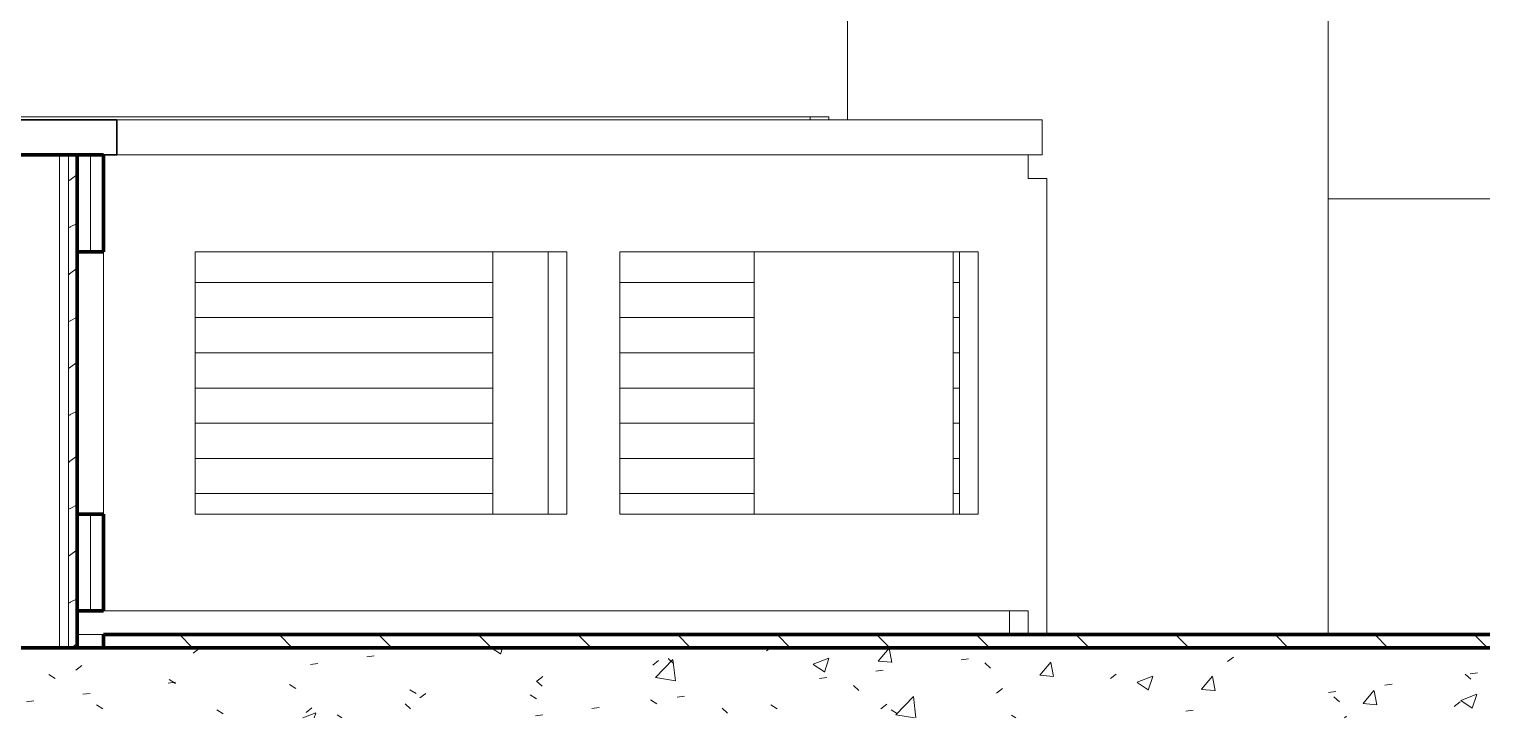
# Model space of a CAD drawing. Header units: inches. Extents: x -536 to 545, y -65 to 280.
# Drawn here: x 452.7 to 535.7, y -50.5 to -11.4 of the extents above; entities that cross this region are included whole.
import ezdxf

# ---------------------------------------------------------------- set-up
doc = ezdxf.new("R2010")
doc.units = ezdxf.units.IN
doc.header["$MEASUREMENT"] = 0
for name, color, linetype, lineweight in [('A-FLOR', 192, 'Continuous', 13), ('A-FLOR-PATT', 8, 'Continuous', 13), ('A-PART', 2, 'Continuous', 9), ('A-WALL', 113, 'Continuous', 13), ('A-WALL-PATT', 111, 'Continuous', 13), ('L-SITE-WALL', 31, 'Continuous', 13), ('Q-CASE', 31, 'Continuous', 9), ('S-FNDN', 32, 'Continuous', 13)]:
    doc.layers.add(name, color=color, linetype=linetype, lineweight=lineweight)

# ---------------------------------------------------------------- blocks, each defined once
blk = doc.blocks.new('Casework 14 - Casework 8-1308699-Fireplace - Section - West')
at = {"layer": 'Q-CASE', "lineweight": 30}
for p, q in [((457.703, -16.5), (449.355, -16.5)), ((449.355, -16.5), (449.355, -18.5)), ((457.703, -18.5), (457.703, -16.5)), ((449.355, -18.5), (457.703, -18.5))]:
    blk.add_line(p, q, dxfattribs=at)
at = {"layer": 'Q-CASE'}
for p, q in [((457.703, -16.5), (510.264, -16.5)), ((510.264, -16.5), (510.264, -18.5)), ((510.264, -18.5), (457.703, -18.5))]:
    blk.add_line(p, q, dxfattribs=at)

msp = doc.modelspace()

# ---------------------------------------------------------------- hatches: boundary and pattern name
at = {"layer": 'A-FLOR-PATT', "lineweight": 9}
h = msp.add_hatch(dxfattribs=at)
h.set_pattern_fill('FP_112', color=256, style=0, pattern_type=2)
h.set_pattern_definition([(135, (433.727, 72.288), (-2.82843, -2.82843), [])])
h.paths.add_polyline_path([(495.1055, -46.5), (535.68083, -46.5), (535.68083, -45.75), (456.95336, -45.75), (456.95336, -46.5), (474.81783, -46.5)], flags=0)
h = msp.add_hatch(dxfattribs=at)
h.set_pattern_fill('FP_111', color=256, style=0, pattern_type=2)
h.set_pattern_definition([(50, (433.727, 72.288), (9.18064, -0.8031), [0.96, -10.56]), (355, (433.727, 72.288), (-1.7756, 9.6284), [0.768, -8.448]), (100.451, (434.492, 72.221), (7.4051, 8.82464), [0.816, -8.975]), (46.184, (433.727, 74.848), (13.6606, -2.1188), [1.44, -15.84]), (96.636, (434.866, 74.671), (11.9632, 12.469), [1.224, -13.462]), (351.184, (433.727, 74.848), (11.9633, 12.4688), [1.152, -12.672]), (21, (435.007, 74.208), (7.64023, -5.15327), [0.96, -10.56]), (326, (435.007, 74.208), (3.115, 9.282), [0.768, -8.448]), (71.451, (435.644, 73.779), (10.7549, 4.12814), [0.816, -8.975]), (37.5, (433.727, 72.288), (0.15515, 4.260964), [0.422, -7.923, 0.422, -8.154, -8.48]), (37.5, (433.727, 72.288), (0.15515, 4.260964), [-16.922, 0.422, -8.058]), (7.5, (433.727, 72.288), (3.36682, 5.04865), [0.422, -4.467, 0.422, -7.731, -3.232]), (7.5, (433.727, 72.288), (3.36682, 5.04865), [-13.043, 0.422, -2.81]), (327.5, (430.873, 72.288), (6.83305, -0.28859), [0.422, -2.778, 0.422, -9.562, -13.248]), (327.5, (430.873, 72.288), (6.83305, -0.28859), [-13.184, 0.422, -12.826]), (317.5, (429.593, 72.288), (7.46493, 1.28143), [0.422, -3.738, 0.422, -6.208, -9.408]), (317.5, (429.593, 72.288), (7.46493, 1.28143), [-10.79, 0.422, -8.986])])
h.paths.add_polyline_path([(515.39316, -50.48368), (535.68083, -50.48368), (535.68083, -46.5), (378.00403, -46.5), (378.00403, -50.48368), (495.1055, -50.48368)], flags=0)
at = {"layer": 'A-WALL-PATT', "lineweight": 9}
h = msp.add_hatch(dxfattribs=at)
h.set_pattern_fill('FP_125', color=256, style=0, pattern_type=2)
h.set_pattern_definition([(0, (495.491, -45.75), (0, 2), [])])
h.paths.add_polyline_path([(450.95336, -46.5), (450.95336, -18.5), (449.35531, -18.5), (449.35531, -46.5)], flags=0)
h.paths.add_polyline_path([(486.27195, -38.90457), (493.89969, -38.90457), (493.89969, -24), (486.27195, -24), (486.27195, -31.58935)], flags=0)
h.paths.add_polyline_path([(479.05045, -38.90457), (479.05045, -24), (462.15832, -24), (462.15832, -38.90457), (474.81783, -38.90457)], flags=0)
h.paths.add_polyline_path([(457.70336, -16.5), (493.89969, -16.5), (493.89969, -16.34543), (449.35531, -16.34543), (449.35531, -16.5), (456.95336, -16.5)], flags=0)
h.paths.add_polyline_path([(454.83204, -10.25569), (489.12672, -10.25569), (489.12672, -8.00569), (453.41783, -8.00569), (453.41783, 21.49431), (489.12672, 21.49431), (489.12672, 23.24431), (451.65006, 23.24431), (451.65006, -10.25569), (454.53016, -10.25569)], flags=0)
h = msp.add_hatch(dxfattribs=at)
h.set_pattern_fill('FP_126', color=256, style=0, pattern_type=2)
h.set_pattern_definition([(216.87, (435.86, 77.619), (15.993181, 10.662429), [2.666, -23.99]), (206.565, (439.058, 76.02), (-5.331685, -5.33123), [5.96, -5.96]), (198.435, (439.058, 73.354), (-10.662247, -5.331293), [3.372, -13.487])])
h.paths.add_polyline_path([(455.45336, -46.5), (455.45336, -18.5), (454.95336, -18.5), (454.95336, -46.5)], flags=0)
h = msp.add_hatch(dxfattribs=at)
h.set_pattern_fill('FP_124', color=256, style=0, pattern_type=2)
h.set_pattern_definition([(0, (506.804, -45.75), (0, 2), [])])
h.paths.add_polyline_path([(455.45336, -46.5), (456.95336, -46.5), (456.95336, -45.75), (508.39538, -45.75), (508.39538, -44.40457), (455.45336, -44.40457), (455.45336, -45.75)], flags=0)
h.paths.add_polyline_path([(505.2134, -38.90457), (505.56696, -38.90457), (505.56696, -24), (505.2134, -24), (505.2134, -36.15457)], flags=0)

# ---------------------------------------------------------------- linework, layer by layer
at = {"layer": 'A-FLOR', "lineweight": 70}
for p, q in [((535.68083, -45.75), (456.95336, -45.75)), ((456.95336, -45.75), (456.95336, -46.5)), ((456.95336, -46.5), (535.68083, -46.5))]:
    msp.add_line(p, q, dxfattribs=at)
at = {"layer": 'A-PART'}
for p, q in [((526.50049, -21), (526.50049, -44)), ((531.43223, -21), (526.50049, -21)), ((535.68083, -21), (531.43223, -21)), ((526.50049, -44), (526.50049, -45.75))]:
    msp.add_line(p, q, dxfattribs=at)
at = {"layer": 'A-WALL', "lineweight": 18}
for p, q in [((526.50049, -21), (526.50049, 85.625)), ((499.203, 38.875), (499.203, -16.5)), ((449.35531, -16.34543), (498.14233, -16.34543)), ((497.08167, -16.34543), (497.08167, -16.5)), ((498.14233, -16.5), (498.14233, -16.34543)), ((454.45336, -18.5), (454.45336, -46.5)), ((454.95336, -18.5), (454.95336, -46.5)), ((456.20336, -18.5), (456.20336, -24)), ((509.45604, -19.84543), (509.45604, -18.5)), ((509.45604, -19.84543), (510.5167, -19.84543)), ((510.5167, -19.84543), (510.5167, -45.75)), ((456.95336, -24), (456.95336, -38.90457)), ((462.15832, -38.90457), (462.15832, -24)), ((462.15832, -24), (483.27195, -24)), ((479.05045, -38.90457), (479.05045, -24)), ((482.21129, -38.90457), (482.21129, -24)), ((483.27195, -24), (483.27195, -38.90457)), ((486.27195, -38.90457), (486.27195, -24)), ((486.27195, -24), (506.62762, -24)), ((493.89969, -38.90457), (493.89969, -24)), ((505.2134, -24), (505.2134, -38.90457)), ((505.56696, -38.90457), (505.56696, -24)), ((506.62762, -24), (506.62762, -38.90457)), ((456.20336, -38.90457), (456.20336, -44.40457)), ((483.27195, -38.90457), (462.15832, -38.90457)), ((506.62762, -38.90457), (486.27195, -38.90457)), ((456.95336, -44.40457), (509.45604, -44.40457)), ((508.39538, -45.75), (508.39538, -44.40457)), ((509.45604, -45.75), (509.45604, -44.40457))]:
    msp.add_line(p, q, dxfattribs=at)
at = {"layer": 'A-WALL', "lineweight": 70}
for p, q in [((456.95336, -18.5), (450.95336, -18.5)), ((455.45336, -46.5), (455.45336, -18.5)), ((456.95336, -24), (456.95336, -18.5)), ((455.45336, -24), (456.95336, -24)), ((456.95336, -38.90457), (455.45336, -38.90457)), ((456.95336, -44.40457), (456.95336, -38.90457)), ((455.45336, -44.40457), (456.95336, -44.40457))]:
    msp.add_line(p, q, dxfattribs=at)
at = {"layer": 'L-SITE-WALL', "lineweight": 18}
msp.add_line((526.50049, -21), (526.50049, -45.75), dxfattribs=at)
at = {"layer": 'S-FNDN', "lineweight": 70}
msp.add_line((456.95336, -46.5), (378.00403, -46.5), dxfattribs=at)

# ---------------------------------------------------------------- block references
at = {"layer": 'Q-CASE'}
msp.add_blockref('Casework 14 - Casework 8-1308699-Fireplace - Section - West', (0, 0), dxfattribs=at)

doc.saveas('drawing.dxf')
